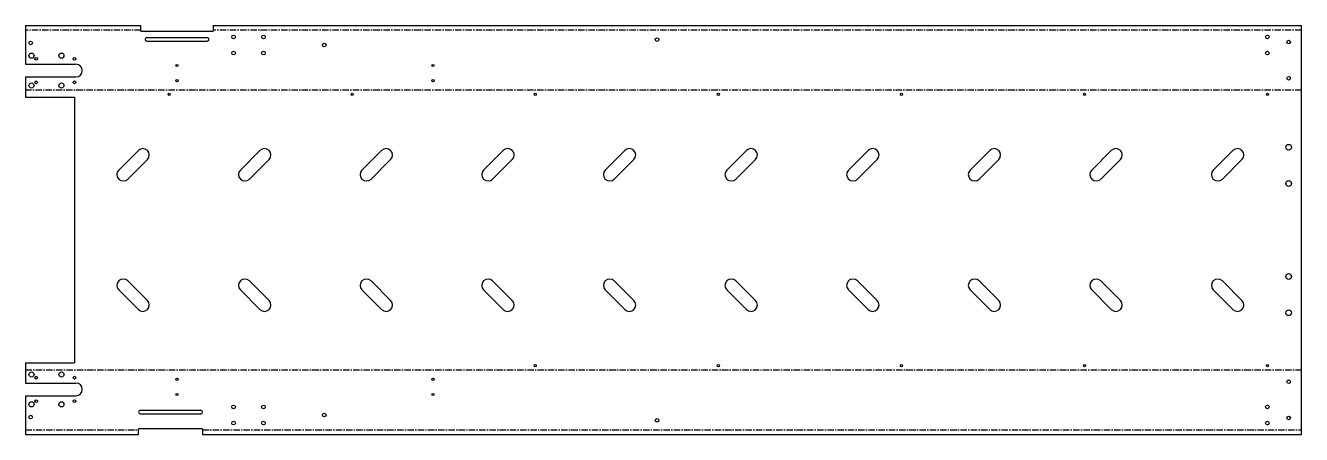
# Model space of a CAD drawing. Extents: x -440 to 2550, y -959 to 0.
import ezdxf

# ---------------------------------------------------------------- set-up
doc = ezdxf.new("R2010")
doc.units = 0
doc.header["$MEASUREMENT"] = 0
doc.linetypes.add('AXES', pattern=[24, 15, -3, 3, -3])
doc.layers.get('0').update_dxf_attribs({"linetype": 'CONTINUOUS'})

msp = doc.modelspace()

# ---------------------------------------------------------------- linework, layer by layer
at = {"color": 7}
for p, q in [((-440, 0), (-170, 0)), ((-440, 0), (-440, -90.663419)), ((0, 0), (2550, 0)), ((2550, -958.653677), (2550, 0)), ((-170, -13.163419), (0, -13.163419)), ((-155.75, -28.163419), (-14.25, -28.163419)), ((-155.75, -36.663419), (-14.25, -36.663419)), ((-440, -90.663419), (-322, -90.663419)), ((-440, -120.663419), (-322, -120.663419)), ((-440, -120.663419), (-440, -168.326838)), ((-440, -168.326838), (-325, -168.326838)), ((-325, -168.326838), (-325, -790.326838)), ((-221.568542, -338.720237), (-175.606602, -292.758296)), ((63.431458, -338.720237), (109.393398, -292.758296)), ((348.431458, -338.720237), (394.393398, -292.758296)), ((633.431458, -338.720237), (679.393398, -292.758296)), ((918.431458, -338.720237), (964.393398, -292.758296)), ((1203.431458, -338.720237), (1249.393398, -292.758296)), ((1488.431458, -338.720237), (1534.393398, -292.758296)), ((1773.431458, -338.720237), (1819.393398, -292.758296)), ((2058.431458, -338.720237), (2104.393398, -292.758296)), ((2343.431458, -338.720237), (2389.393398, -292.758296)), ((-200.355339, -359.93344), (-154.393398, -313.971499)), ((84.644661, -359.93344), (130.606602, -313.971499)), ((369.644661, -359.93344), (415.606602, -313.971499)), ((654.644661, -359.93344), (700.606602, -313.971499)), ((939.644661, -359.93344), (985.606602, -313.971499)), ((1224.644661, -359.93344), (1270.606602, -313.971499)), ((1509.644661, -359.93344), (1555.606602, -313.971499)), ((1794.644661, -359.93344), (1840.606602, -313.971499)), ((2079.644661, -359.93344), (2125.606602, -313.971499)), ((2364.644661, -359.93344), (2410.606602, -313.971499)), ((-221.568542, -619.93344), (-175.606602, -665.895381)), ((-200.355339, -598.720237), (-154.393398, -644.682178)), ((63.431458, -619.93344), (109.393398, -665.895381)), ((84.644661, -598.720237), (130.606602, -644.682178)), ((348.431458, -619.93344), (394.393398, -665.895381)), ((369.644661, -598.720237), (415.606602, -644.682178)), ((633.431458, -619.93344), (679.393398, -665.895381)), ((654.644661, -598.720237), (700.606602, -644.682178)), ((918.431458, -619.93344), (964.393398, -665.895381)), ((939.644661, -598.720237), (985.606602, -644.682178)), ((1203.431458, -619.93344), (1249.393398, -665.895381)), ((1224.644661, -598.720237), (1270.606602, -644.682178)), ((1488.431458, -619.93344), (1534.393398, -665.895381)), ((1509.644661, -598.720237), (1555.606602, -644.682178)), ((1773.431458, -619.93344), (1819.393398, -665.895381)), ((1794.644661, -598.720237), (1840.606602, -644.682178)), ((2058.431458, -619.93344), (2104.393398, -665.895381)), ((2079.644661, -598.720237), (2125.606602, -644.682178)), ((2343.431458, -619.93344), (2389.393398, -665.895381)), ((2364.644661, -598.720237), (2410.606602, -644.682178)), ((-440, -790.326838), (-325, -790.326838)), ((-440, -790.326838), (-440, -837.990258)), ((-440, -837.990258), (-322, -837.990258)), ((-440, -867.990258), (-322, -867.990258)), ((-440, -867.990258), (-440, -958.653677)), ((-170.75, -901.990258), (-29.25, -901.990258)), ((-170.75, -910.490258), (-29.25, -910.490258)), ((-25, -945.490258), (-175, -945.490258)), ((-440, -958.653677), (-175, -958.653677)), ((-25, -958.653677), (2550, -958.653677))]:
    msp.add_line(p, q, dxfattribs=at)
at = {"color": 7, "ltscale": 0.329085}
for p, q in [((-170, -13.163419), (-170, 0)), ((0, 0), (0, -13.163419)), ((-175, -958.653677), (-175, -945.490258)), ((-25, -945.490258), (-25, -958.653677))]:
    msp.add_line(p, q, dxfattribs=at)
at = {"color": 1, "linetype": 'AXES'}
for p, q in [((-170, -11.08171), (-440, -11.08171)), ((2550, -11.08171), (0, -11.08171)), ((2550, -151.245129), (-440, -151.245129)), ((-440, -807.408548), (2550, -807.408548)), ((-440, -947.571967), (-175, -947.571967)), ((-25, -947.571967), (2550, -947.571967))]:
    msp.add_line(p, q, dxfattribs=at)
at = {"color": 7}
for centre, radius in [((47.536, -26.763419), 4.25), ((117.536, -26.763419), 4.25), ((1040, -33.163419), 4.25), ((2470, -26.763419), 4.25), ((-428, -40.663419), 4.25), ((260, -45.663419), 4.25), ((2520, -38.663419), 4.25), ((-426, -70.663419), 6), ((-415, -78.163419), 3.25), ((-356, -70.663419), 6), ((-325, -78.163419), 3.25), ((47.536, -64.763419), 4.25), ((117.536, -64.763419), 4.25), ((2470, -64.763419), 4.25), ((-85, -93.663419), 2.5), ((515, -93.663419), 2.5), ((2520, -123.663419), 4.25), ((-426, -140.663419), 6), ((-415, -133.163419), 3.25), ((-356, -140.663419), 6), ((-325, -133.163419), 3.25), ((-85, -129.163419), 2.5), ((515, -129.163419), 2.5), ((-103.5, -161.326838), 2.5), ((325.5, -161.326838), 2.5), ((754.5, -161.326838), 2.5), ((1183.5, -161.326838), 2.5), ((1612.5, -161.326838), 2.5), ((2041.5, -161.326838), 2.5), ((2470.5, -161.326838), 2.5), ((2520, -285.326838), 6.75), ((2520, -370.326838), 6.75), ((2520, -588.326838), 6.75), ((2520, -673.326838), 6.75), ((754.5, -797.326838), 2.5), ((1183.5, -797.326838), 2.5), ((1612.5, -797.326838), 2.5), ((2041.5, -797.326838), 2.5), ((2470.5, -797.326838), 2.5), ((-426, -817.990258), 6), ((-415, -825.490258), 3.25), ((-356, -817.990258), 6), ((-325, -825.490258), 3.25), ((-85, -829.490258), 2.5), ((515, -829.490258), 2.5), ((2520, -834.990258), 4.25), ((-85, -864.990258), 2.5), ((515, -864.990258), 2.5), ((-426, -887.990258), 6), ((-415, -880.490258), 3.25), ((-356, -887.990258), 6), ((-325, -880.490258), 3.25), ((47.536, -893.890258), 4.25), ((117.536, -893.890258), 4.25), ((2470, -893.890258), 4.25), ((-428, -917.990258), 4.25), ((260, -912.990258), 4.25), ((1040, -925.490258), 4.25), ((2520, -919.990258), 4.25), ((47.536, -931.890258), 4.25), ((117.536, -931.890258), 4.25), ((2470, -931.890258), 4.25)]:
    msp.add_circle(centre, radius, dxfattribs=at)
for centre, radius, start, end in [((-155.75, -32.413419), 4.25, 90, 270), ((-14.25, -32.413419), 4.25, 270, 90), ((-322, -105.663419), 15, 270, 90), ((-165, -303.364898), 15, 315, 135), ((120, -303.364898), 15, 315, 135), ((405, -303.364898), 15, 315, 135), ((690, -303.364898), 15, 315, 135), ((975, -303.364898), 15, 315, 135), ((1260, -303.364898), 15, 315, 135), ((1545, -303.364898), 15, 315, 135), ((1830, -303.364898), 15, 315, 135), ((2115, -303.364898), 15, 315, 135), ((2400, -303.364898), 15, 315, 135), ((-210.961941, -349.326838), 15, 135, 315), ((74.038059, -349.326838), 15, 135, 315), ((359.038059, -349.326838), 15, 135, 315), ((644.038059, -349.326838), 15, 135, 315), ((929.038059, -349.326838), 15, 135, 315), ((1214.038059, -349.326838), 15, 135, 315), ((1499.038059, -349.326838), 15, 135, 315), ((1784.038059, -349.326838), 15, 135, 315), ((2069.038059, -349.326838), 15, 135, 315), ((2354.038059, -349.326838), 15, 135, 315), ((-210.961941, -609.326838), 15, 45, 225), ((74.038059, -609.326838), 15, 45, 225), ((359.038059, -609.326838), 15, 45, 225), ((644.038059, -609.326838), 15, 45, 225), ((929.038059, -609.326838), 15, 45, 225), ((1214.038059, -609.326838), 15, 45, 225), ((1499.038059, -609.326838), 15, 45, 225), ((1784.038059, -609.326838), 15, 45, 225), ((2069.038059, -609.326838), 15, 45, 225), ((2354.038059, -609.326838), 15, 45, 225), ((-165, -655.288779), 15, 225, 45), ((120, -655.288779), 15, 225, 45), ((405, -655.288779), 15, 225, 45), ((690, -655.288779), 15, 225, 45), ((975, -655.288779), 15, 225, 45), ((1260, -655.288779), 15, 225, 45), ((1545, -655.288779), 15, 225, 45), ((1830, -655.288779), 15, 225, 45), ((2115, -655.288779), 15, 225, 45), ((2400, -655.288779), 15, 225, 45), ((-322, -852.990258), 15, 270, 90), ((-170.75, -906.240258), 4.25, 90, 270), ((-29.25, -906.240258), 4.25, 270, 90)]:
    msp.add_arc(centre, radius, start, end, dxfattribs=at)

doc.saveas('drawing.dxf')
